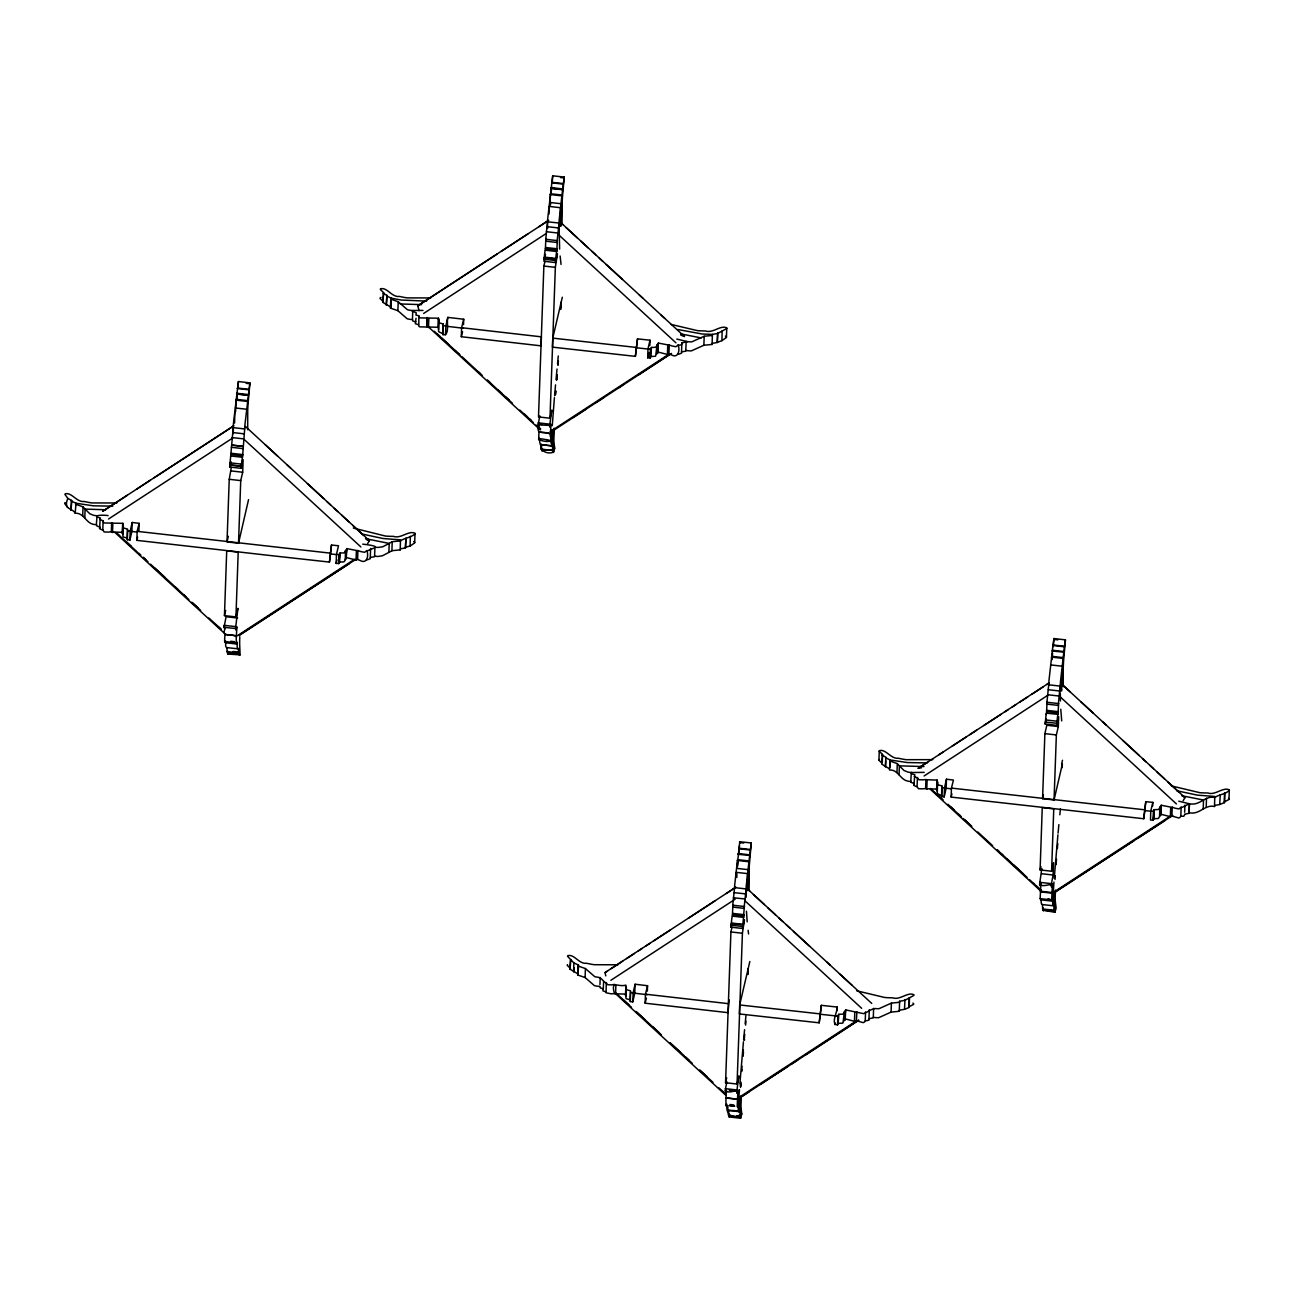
<?xml version="1.0" encoding="UTF-8"?>
<svg xmlns="http://www.w3.org/2000/svg" width="1294" height="1294" viewBox="0 0 1294 1294"><rect width="100%" height="100%" fill="white"/><g stroke="black" fill="none" stroke-linecap="round" stroke-linejoin="round"><path stroke-width="1.5" d="M233.292 433.668L233.308 426.405A14.153 1.343 -83.6 0 1 233.47 423.235L238.387 381.536L249.92 382.878L248.044 403.987A61.093 5.774 -83.6 0 0 247.704 410.619L247.704 429.77M561.224 223.652L561.968 195.022L564.216 177.052L562.356 198.419A61.675 5.807 -83.5 0 0 562.017 205.115L562 224.46M748.272 889.544L749.016 860.947L751.264 842.96L749.404 864.327A61.675 5.807 -83.5 0 0 749.064 871.008L749.048 890.337M1060.32 691.934L1060.336 684.672A14.153 1.343 -83.6 0 1 1060.498 681.501L1064.477 646.272L1052.993 644.978L1049.013 680.207A14.153 1.343 -83.6 0 0 1048.852 683.378L1047.072 700.911A17.76 1.682 -83.6 0 0 1047.121 701.461M1061.662 690.964L1061.84 670.163M547.556 228.456L547.556 221.614A14.525 1.375 -83.5 0 1 547.653 219.058L552.684 175.822L564.216 177.052M549.966 204.323L550.484 193.728L561.968 195.022L559.154 220.368A14.525 1.375 -83.5 0 0 559.04 222.908L559.623 249.095M746.104 897.34L746.088 888.832A14.525 1.375 -83.5 0 1 746.201 886.277L749.016 860.947L737.531 859.637L734.701 884.983A14.525 1.375 -83.5 0 0 734.604 887.522L732.873 903.859A17.922 1.682 -83.5 0 0 732.922 904.409L732.388 915.586A8.783 0.825 -83.5 0 1 732.307 916.12A14.185 1.343 -83.5 0 0 732.194 916.573L731.789 918.724A12.536 1.181 -83.5 0 0 731.708 919.403L730.981 927.167L742.465 928.461L744.471 919.759L742.416 933.249L737.062 1084.032L725.562 1082.738L730.916 931.939L732.032 927.183M544.984 261.291L543.868 266.046L538.498 416.927L549.982 418.221L555.352 267.34L557.423 253.867L555.417 262.553L543.933 261.259L544.661 253.495A12.536 1.181 -83.5 0 1 544.742 252.831L545.146 250.664A14.185 1.343 -83.5 0 1 545.259 250.211A8.783 0.825 -83.5 0 0 545.34 249.677L545.874 238.5M555.417 262.553L556.145 254.805A12.536 1.181 -83.5 0 1 556.226 254.125L556.646 251.958A14.185 1.343 -83.5 0 1 556.743 251.505A8.783 0.825 -83.5 0 0 556.824 250.987L557.358 239.811A17.922 1.682 -83.5 0 1 557.31 239.244L559.073 223.021L547.54 221.824L547.006 226.757A10.352 0.97 -83.5 0 0 546.893 227.146L545.858 238.436M560.383 225.916L560.593 207.719L549.109 206.425L548.947 214.189M742.465 928.461L743.193 920.697A12.536 1.181 -83.5 0 1 743.274 920.034L744.406 905.719A17.922 1.682 -83.5 0 1 744.373 905.153L746.12 888.929L734.62 887.619M747.447 890.078L747.641 873.628L736.157 872.334L736.076 876.216M1046.458 713.334L1047.121 701.574M1046.183 714.498L1046.409 713.528L1045.989 715.663A12.439 1.181 -83.6 0 0 1045.908 716.342L1045.196 724.042L1056.697 725.336L1057.408 717.636A12.439 1.181 -83.6 0 1 1057.489 716.973L1057.894 714.822A14.056 1.326 -83.6 0 1 1058.007 714.369A8.702 0.825 -83.6 0 0 1058.088 713.851L1058.621 702.885A17.76 1.682 -83.6 0 1 1058.557 702.205L1059.576 691.627A9.656 0.906 -83.6 0 1 1059.737 691.125L1060.32 685.06M1062.471 684.008L1063.199 657.595L1051.715 656.301M231.319 467.36L229.232 479.298L227.016 541.927L238.517 543.221L240.733 480.608L242.69 472.229L243.143 459.71L241.153 468.315L229.653 467.005L230.381 459.257A12.439 1.181 -83.6 0 1 230.461 458.594L233.292 426.794M241.153 468.315L241.865 460.551A12.439 1.181 -83.6 0 1 241.946 459.888L242.366 457.736A14.056 1.326 -83.6 0 1 242.463 457.283A8.702 0.825 -83.6 0 0 242.544 456.766L244.792 427.699A14.153 1.343 -83.6 0 1 244.954 424.529L249.888 382.83M725.546 1090.308L725.578 1091.764A12.536 1.181 -83.5 0 1 725.594 1091.796L726.031 1090.583A14.185 1.343 -83.5 0 0 726.112 1090.211M547.556 450.166L541.814 449.503C548.899 457.769 564.394 448.177 541.636 450.28L541.474 444.166M549.853 425.322L549.999 427.295A12.536 1.181 -83.5 0 0 550.063 427.376L550.257 426.842M553.12 451.574L553.622 429.301M736.561 1116.14L740.233 1117.337L728.716 1116.026L728.554 1109.928M726.856 1081.719L725.174 1090.616C729.153 1094.675 738.696 1087.736 737.062 1093.058M740.217 1117.337L740.605 1096.811M924.191 772.372L911.202 772.534L911.769 773.925L914.809 774.669L913.887 785.409L916.071 786.526A6.923 4.367 2 0 0 917.09 786.606L918.416 788.709L922.654 788.855A17.922 11.322 2 0 0 923.851 788.661L936.856 789.081L937.002 790.65A8.524 5.386 2 0 1 937.293 791.2L937.325 793.448A12.536 7.926 2 0 0 937.746 793.788L941.563 795.616M914.179 776.287L916.378 777.516A6.923 4.367 2 0 0 917.397 777.597L918.724 779.716L922.962 779.861A17.922 11.322 2 0 0 924.159 779.667L937.179 780.088L936.727 790.311M108.081 515.61C102.452 514.656 90.806 515.449 100.447 518.053A10.352 6.535 2 0 0 100.156 518.554L99.606 528.648L101.789 529.764A6.923 4.367 2 0 0 102.808 529.844L104.135 531.963L108.356 532.109A17.922 11.322 2 0 0 109.569 531.915L122.574 532.335L122.817 534.098A8.783 5.548 2 0 1 122.995 534.454A14.185 8.961 2 0 0 122.881 534.907L123.027 536.703A12.536 7.926 2 0 0 123.448 537.059L127.2 538.078L127.346 539.08A2.814 1.779 2 0 1 127.346 539.598L129.885 540.148L131.875 531.462L132.182 522.469L139.154 523.342L138.911 530.54M99.897 519.395L103.116 520.851L103.488 522.323A2.297 1.456 2 0 0 104.442 522.97L122.881 523.342L122.445 533.565M418.819 315.898L419.175 317.224A2.232 1.407 2 0 0 420.178 317.871L438.52 318.227L438.197 327.236L419.854 326.864A2.232 1.407 2 0 1 418.852 326.234L418.803 315.752L415.989 315.121L416.231 312.857L411.104 310.414A14.153 8.945 2 0 1 407.464 309.735L398.212 301.712L390.788 299.14L391.257 298.154L401.189 300.03L426.486 301.114M647.356 991.123L647.55 985.721L635.079 984.233L634.772 993.226L632.798 1001.847L630.307 1001.556L630.566 992.385A2.782 1.763 2 0 0 630.599 991.786M732.986 905.234L744.471 906.528M736.836 877.445L736.901 873.822M1152.679 805.984L1152.808 802.377L1145.788 801.682L1143.767 818.73L951.139 797.088L951.446 788.095L953.435 780.072L946.464 779.198L946.157 788.208L944.183 796.894L941.66 796.603L941.951 787.334A2.814 1.779 2 0 0 941.935 786.817L941.789 785.83L938.166 784.876A12.536 7.926 2 0 1 937.632 784.455L937.487 782.66A14.185 8.961 2 0 1 937.6 782.191A8.783 5.548 2 0 0 937.422 781.835L937.179 780.088M1054.384 909.084L1054.141 910.28L1042.657 908.986L1042.899 907.79L1043.093 910.119L1054.61 911.413L1054.901 892.245M127.362 539.857L127.653 530.589A2.814 1.779 2 0 0 127.653 530.087L127.508 529.084L123.771 528.049A12.536 7.926 2 0 1 123.351 527.709L123.189 525.914A14.185 8.961 2 0 1 123.318 525.461A8.783 5.548 2 0 0 123.14 525.089L122.881 523.342M234.618 422.976L234.812 411.896M557.843 233.017L546.359 231.707M1059.09 696.026L1047.59 694.732M737.531 1106.176L737.596 1107.357L737.92 1106.111A10.352 0.97 -83.5 0 0 738.049 1105.464L737.256 1106.224L737.499 1099.156L725.999 1097.765L726.468 1090.405M617.934 964.806L594.269 964.709A61.093 38.594 2 0 1 586.667 963.27C579.081 964.467 574.407 953.824 567.823 955.635A1.844 1.165 2 0 0 567.597 956.395L573.954 962.995L578.467 965L577.981 965.987L585.422 968.559L594.658 976.582A14.153 8.945 2 0 0 598.297 977.277C601.726 977.827 602.486 980.771 605.252 982.55A6.858 4.335 2 0 0 606.255 982.631L606.11 992.789L611.447 993.873A17.76 11.225 2 0 0 612.644 993.679L625.552 994.099L625.681 990.492M236.462 643.894L236.236 638.896A17.76 1.682 -83.6 0 1 236.333 637.699C235.621 632.168 219.948 639.107 225.221 628.399M235.621 411.524L236.171 399.328L247.655 400.622M550.176 440.429C520.56 434.169 557.649 448.517 550.29 436.531A17.922 1.682 -83.5 0 1 550.403 435.318C548.106 429.042 533.824 437.485 539.388 424.61M737.483 1099.059L738.065 1090.098L737.758 1091.198M539.824 439.426L539.776 439.847A14.525 1.375 -83.5 0 0 539.711 442.208L540.407 444.602L552.506 445.945L552.684 450.425L541.183 449.115L540.633 444.635M550.484 205.083L550.516 203.805A61.675 5.807 -83.5 0 1 550.581 202.333M726.581 1104.154L726.807 1105.755M738.065 1105.448L738.13 1107.486L739.472 1089.613M97.034 515.61L96.354 524.733A14.525 9.171 2 0 1 93.233 524.296C85.808 522.744 83.867 512.715 75.198 513.217C72.868 507.944 62.888 510.321 67.822 498.384L65.023 494.534A1.876 1.181 2 0 1 65.266 493.774C71.866 492.157 76.653 502.525 84.272 501.49A61.675 38.966 2 0 0 91.955 502.945L116.864 502.978M71.024 510.079L71.591 500.422L67.822 498.384M71.121 510.208L71.591 500.422M75.198 513.217L76.006 503.237L93.184 505.808L112.804 506.164M82.719 515.821L83.026 506.827L75.521 504.223M84.789 518.101L85.113 509.092L83.026 506.827M102.808 529.844L103.116 520.851M111.349 531.624L111.656 522.614M112.513 532.562L112.821 523.569M122.299 533.5L122.623 524.507M122.995 534.454L123.318 525.461M127.119 538.611L127.427 529.602M129.885 540.148L130.193 531.138L132.182 522.469M362.708 544.143C383.558 546.586 373.448 547.669 367.82 550.743A6.923 4.367 2 0 1 366.817 550.597L364.601 552.312L360.525 551.519A17.922 11.322 2 0 1 359.473 551.066L346.921 548.607L346.08 550.079A8.524 5.386 2 0 0 345.563 550.532L344.527 552.667A12.536 7.926 2 0 1 343.961 552.894L339.95 553.056L339.044 562.971A2.814 1.779 2 0 0 338.818 563.456L336.149 563.424L336.472 554.414L338.494 545.744L331.49 545.033L329.452 562.081L269.831 555.482L136.84 540.358L137.148 531.349L139.154 523.342M224.46 615.62L226.709 550.823L238.193 552.134L235.945 616.914L224.46 615.62L225.641 610.461M237.578 618.031L226.094 616.737L224.04 627.283L235.54 628.561L237.918 608.326L235.945 616.914M329.452 562.081L331.49 545.033M339.109 554.544L338.672 563.699L339.125 554.447A2.814 1.779 2 0 1 339.368 553.961M339.481 562.567L339.95 553.056M339.643 562.049L343.654 561.903A12.536 7.926 2 0 0 344.204 561.661L345.158 559.995A14.185 8.961 2 0 0 345.255 559.526L345.563 550.532M345.255 559.526A8.783 5.548 2 0 1 345.595 559.234L346.663 549.788M346.177 558.814L346.921 548.607M346.614 557.617L356.06 560.043L356.368 551.05M356.06 560.043L357.597 559.396L357.92 550.403M357.742 559.429L359.15 560.076A17.922 11.322 2 0 0 360.201 560.528C366.752 564.297 369.065 555.902 366.817 550.597M366.509 559.606A6.923 4.367 2 0 0 367.496 559.752L370.294 558.652L370.585 548.397M374.953 546.974L374.548 556.76L370.278 557.39M374.645 555.983L374.937 556.177A14.525 9.171 2 0 0 378.091 556.436L382.393 555.789L388.896 552.409L389.203 543.415L392.211 541.701L400.509 540.892C404.229 537.964 410.586 537.883 414.84 534.018A1.876 1.181 2 0 0 414.953 533.241C408.613 530.152 400.881 539.097 393.425 536.363A61.675 38.966 2 0 1 385.483 536.056L353.343 528.065M388.896 552.409L391.904 550.71L392.211 541.701M391.904 550.71L400.202 549.885L400.493 539.857L383.024 538.514L362.482 534.115M400.202 549.885L400.752 548.753L405.426 547.928L405.895 538.838M405.426 547.928L405.944 538.142M405.637 547.136L410.133 546.052L410.327 536.266M414.695 542.493L415.002 533.5M878.949 760.047L879.257 751.054M889.463 768.782L881.764 764.156L882.54 754.451L879.273 751.313A1.876 1.181 2 0 1 879.516 750.552C886.115 748.919 890.919 759.287 898.537 758.252A61.675 38.966 2 0 0 906.221 759.691L932.812 759.643M882.298 761.648L882.54 754.451M885.387 766.97L885.856 757.184L882.071 755.162M885.549 766.194L885.727 760.791M910.992 781.382L910.62 781.495A14.525 9.171 2 0 1 907.515 781.042C900.074 779.506 898.133 769.477 889.463 769.995L890.256 759.999L907.45 762.57L927.07 762.91M890.013 767.196L890.256 759.999L885.597 757.847M896.985 772.583L897.292 763.589L889.787 760.985M899.071 774.863L899.379 765.854L897.292 763.589M911.299 772.372L910.75 782.223L914.292 783.663M917.09 786.606L917.397 777.597M925.631 788.369L925.938 779.36M926.795 789.308L927.119 780.314M936.597 790.246L936.905 781.252M937.293 791.2L937.6 782.191M941.789 785.83L941.611 796.425A2.814 1.779 2 0 0 941.628 795.826M944.183 796.894L944.491 787.884L946.464 779.198M1040.101 869.94L1042.252 807.569L1053.753 808.863L1051.585 871.234L1040.101 869.94L1040.877 866.511M1051.472 886.794C1053.187 881.618 1043.174 888.185 1039.583 884.352L1041.816 868.42M1051.068 885.646L1053.122 875.019L1053.542 862.645L1051.585 871.234M1048.14 898.651C1053.737 901.061 1052.054 899.071 1052.734 901.546A14.153 1.343 -83.6 0 0 1052.701 904.183L1053.963 905.849L1054.141 910.28M1143.767 818.73L1145.788 801.682M1152.808 802.377L1150.787 811.063L1150.479 820.056L1153.132 820.089A2.814 1.779 2 0 1 1153.375 819.603L1154.264 809.688L1158.276 809.543A12.536 7.926 2 0 0 1158.842 809.3L1159.78 807.634A14.185 8.961 2 0 0 1159.877 807.165A8.783 5.548 2 0 1 1160.217 806.874L1161.236 805.256L1173.771 807.699A17.922 11.322 2 0 0 1174.839 808.152L1178.915 808.944L1181.131 807.23A6.923 4.367 2 0 0 1182.118 807.375L1189.283 803.768L1178.769 801.18M1152.986 820.347L1153.423 811.192A2.814 1.779 2 0 1 1153.682 810.61L1154.264 809.688M1153.795 819.199L1154.102 810.206M1153.957 818.698L1157.968 818.536A12.536 7.926 2 0 0 1158.518 818.293L1159.473 816.627A14.185 8.961 2 0 0 1159.57 816.174L1159.877 807.165M1160.815 806.453L1159.893 815.867A8.783 5.548 2 0 0 1159.57 816.174M1160.961 806.421L1160.653 815.43L1161.236 805.256M1160.928 814.249L1170.374 816.676L1170.682 807.682M1170.374 816.676L1171.911 816.029L1172.235 807.035M1171.911 816.029L1178.608 817.954A2.297 1.456 2 0 0 1179.788 817.549L1180.824 816.239L1181.131 807.23M1184.657 812.228L1184.916 805.175M1171.426 785.911L1199.781 792.672A61.675 38.966 2 0 0 1207.723 792.979C1215.147 795.745 1222.927 786.72 1229.251 789.841A1.876 1.181 2 0 1 1229.122 790.618C1224.884 794.5 1218.527 794.581 1214.807 797.508C1206.137 795.373 1200.8 804.108 1192.712 804.059A14.525 9.171 2 0 1 1189.558 803.8L1188.862 813.376L1184.608 814.169A10.352 6.535 2 0 1 1184.657 814.702L1183.832 816.239L1180.824 816.239M1189.283 803.768L1189.251 812.794A14.525 9.171 2 0 0 1192.405 813.053C1200.492 813.117 1205.83 804.383 1214.5 806.502L1214.791 796.457L1197.322 795.131L1176.78 790.747M1203.194 809.025L1203.517 800.032L1181.697 795.713M1206.202 807.327L1206.509 798.317M1214.5 806.502L1215.05 805.369L1219.724 804.528L1220.242 794.759M1219.886 804.447L1224.431 802.652L1224.609 792.882M1224.431 802.652L1224.739 793.659M1228.993 799.11L1229.3 790.1M232.726 432.552L244.226 433.846M412.754 310.56L412.446 319.569L410.78 319.424A14.153 8.945 2 0 1 407.141 318.745L397.905 310.706L390.464 308.134L390.95 307.163L382.846 302.359L383.622 292.654L380.387 289.549A1.844 1.165 2 0 1 380.614 288.788M382.846 302.359L383.622 292.654M386.906 295.372L386.324 305.028L386.906 295.372L383.153 293.35M390.464 308.134L390.788 299.14M390.95 307.163L391.257 298.154L386.631 296.019M397.905 310.706L398.212 301.712M418.48 324.745L415.325 323.678L416.037 318.243M426.826 326.492L427.133 317.499L426.939 326.525M428.508 327.528L428.832 318.518M438.52 318.227L438.44 328.983A8.702 5.499 2 0 1 438.617 329.339A14.056 8.88 2 0 0 438.504 329.792L438.65 331.571A12.439 7.861 2 0 0 439.07 331.911L442.823 333.69A3.704 2.329 2 0 1 442.985 334.078L443.001 334.256A2.07 1.31 2 0 1 442.904 334.628C450.166 336.278 446.284 321.333 447.837 317.386L463.721 319.246L463.527 324.648M438.617 329.339L438.941 320.33A8.443 5.338 2 0 0 438.65 319.796L438.262 319.343M442.774 332.93L443.098 323.937L439.394 322.902A12.439 7.861 2 0 1 438.973 322.562L438.941 320.33M442.969 334.693L443.227 325.619A2.054 1.294 2 0 0 443.292 325.085A3.704 2.329 2 0 0 443.146 324.697L443.098 323.937M445.54 334.984L445.864 325.975L447.837 317.386M461.618 327.705L541.41 336.844L541.086 345.854L461.311 336.715L461.618 327.705L463.721 319.246M549.804 425.419L538.11 424.82L539.776 415.908M549.594 426.114L551.842 410.085L549.982 418.221M562.324 297.216L552.764 338.122L552.457 347.132L635.37 356.368L637.505 338.866L650.009 340.209L649.814 345.595M558.523 227.954L547.038 226.66M560.852 307.907L560.965 304.527M560.787 309.476L561.046 302.278M599.64 986.416L597.99 986.271A14.153 8.945 2 0 1 594.35 985.591L585.114 977.552L577.674 974.98L578.143 974.01L570.039 969.206L570.363 960.197M570.039 969.206L570.832 959.501M573.63 971.988L573.84 962.865M573.792 971.212L573.921 967.621M577.674 974.98L577.981 965.987M578.208 972.198L578.467 965M585.114 977.552L585.422 968.559M599.963 984.637L600.206 977.439M605.964 991.754L605.932 991.625A6.858 4.335 2 0 1 604.929 991.544L602.923 990.816L602.939 989.506A9.656 6.098 2 0 1 603.295 988.859L603.619 981.531M635.37 356.368L637.505 338.866M614.407 993.388C610.558 979.526 618.419 987.581 625.859 985.106L625.795 995.846A8.702 5.499 2 0 1 625.972 996.202A14.056 8.88 2 0 0 625.859 996.655L626.005 998.434A12.439 7.861 2 0 0 626.425 998.774L630.129 999.793L630.275 1000.796A2.782 1.763 2 0 1 630.291 1001.297L630.307 1001.556M615.572 994.326L615.879 985.316M671.311 324.47L697.531 330.649A61.093 38.594 2 0 0 705.392 330.957C712.768 333.674 720.434 324.794 726.71 327.851A1.844 1.165 2 0 1 726.597 328.627L717.588 333.496L712.396 334.402L712.412 335.437L704.195 336.246L691.821 341.842A14.153 8.945 2 0 1 688.052 341.681L681.841 342.829A9.656 6.098 2 0 1 681.906 343.67L681.307 344.916L679.075 345.158A6.858 4.335 2 0 1 678.088 345.029L675.905 346.727L671.845 345.935A17.76 11.225 2 0 1 670.81 345.482L658.371 343.056L657.352 344.657A8.702 5.499 2 0 0 657.012 344.948A14.056 8.88 2 0 1 656.931 345.401L655.977 347.067A12.439 7.861 2 0 1 655.427 347.293L651.448 347.455L650.704 357.193A2.782 1.763 2 0 0 650.316 357.84L647.679 357.807L648.003 348.814L650.009 340.209M625.972 996.202L626.28 987.193A8.443 5.338 2 0 0 626.005 986.659L625.6 986.254M650.607 348.943L650.186 358.098L650.639 348.83A2.782 1.763 2 0 1 650.866 348.361L651.448 347.455M630.129 999.793L630.453 990.8L626.733 989.781A12.439 7.861 2 0 1 626.328 989.441L626.28 987.193M632.798 1001.847L633.122 992.838L635.079 984.233M651.141 356.448L655.12 356.303A12.439 7.861 2 0 0 655.67 356.06L657.012 344.948M657.934 344.236L657.223 353.505A8.443 5.338 2 0 0 656.705 353.958L656.705 353.958M658.096 344.204L657.789 353.213L658.371 343.056M658.048 352.049L667.413 354.459L667.736 345.466M729.185 999.89L727.988 1012.668L645.14 1003.19L645.447 994.196L647.55 985.721M667.413 354.459L668.949 353.828L669.257 344.819M669.079 353.844L670.486 354.491A17.76 11.225 2 0 0 671.537 354.944C678.088 358.729 680.304 350.27 678.088 345.029M677.781 354.022A6.858 4.335 2 0 0 678.768 354.168L681.501 353.213L681.857 342.975M681.517 351.839L685.755 351.208L686.16 341.422M685.836 350.431L687.729 350.69A14.153 8.945 2 0 0 691.497 350.836L703.871 345.255L704.195 336.246M703.871 345.255L712.104 344.447L712.396 334.402L702.124 333.998L677.635 329.469M712.104 344.447L712.088 343.411L717.28 342.489L717.588 333.496M717.28 342.489L717.798 332.72M717.426 342.392L721.939 340.629L722.133 330.86M726.452 337.119L726.775 328.11M749.841 961.491L739.683 1004.953L739.359 1013.946L819.199 1022.826L821.334 1005.341L837.25 1007.056L837.121 1010.663M736.674 1091.926L738.923 1075.896L737.062 1084.032M747.77 974.495L747.948 969.093M747.9 974.172L748.078 969.109M819.199 1022.826L821.334 1005.341M856.66 990.783L884.74 997.496A61.093 38.594 2 0 0 892.601 997.803C899.961 1000.553 907.66 991.608 913.92 994.714A1.844 1.165 2 0 1 913.79 995.474L904.797 1000.343L899.605 1001.265L899.621 1002.284L891.404 1003.093L879.014 1008.689A14.153 8.945 2 0 1 875.245 1008.527C871.186 1008.98 868.549 1011.617 864.521 1013.218A2.232 1.407 2 0 1 863.292 1013.606L845.71 1009.918L844.691 1011.52A8.702 5.499 2 0 0 844.367 1011.811A14.056 8.88 2 0 1 844.27 1012.28L843.332 1013.93A12.439 7.861 2 0 1 842.782 1014.156L838.803 1014.318L838.108 1024.023A3.704 2.329 2 0 0 837.768 1024.363A2.054 1.294 2 0 0 837.606 1024.897C830.117 1024.913 837.719 1011.212 837.25 1007.056M837.525 1024.945L837.93 1015.903A2.07 1.31 2 0 1 837.994 1015.531L838.091 1015.369A3.704 2.329 2 0 1 838.415 1015.03L838.803 1014.318M838.48 1023.311L842.459 1023.166A12.439 7.861 2 0 0 843.009 1022.923L844.367 1011.811M844.06 1020.82L844.044 1020.917A8.443 5.338 2 0 1 844.561 1020.368L845.467 1011.018M845.144 1020.028L845.71 1009.918M845.403 1018.912L854.461 1021.322L854.784 1012.329M854.461 1021.322L856.418 1020.723L856.854 1011.73M856.531 1020.723L862.969 1022.6A2.232 1.407 2 0 0 864.214 1022.211L865.233 1020.901L865.54 1011.908M865.233 1020.901L868.905 1020.238L869.293 1009.708M868.986 1018.718L873.288 1017.877L873.612 1008.301M873.304 1017.31L874.938 1017.537A14.153 8.945 2 0 0 878.707 1017.682L891.081 1012.102L891.404 1003.093M891.081 1012.102L899.298 1011.293L899.605 1001.265M899.298 1011.293L899.281 1010.258L904.49 1009.336L904.991 999.566M909.326 997.706L909.019 1006.716L913.483 1004.484A1.844 1.165 2 0 0 913.613 1003.707L912.901 1003.109M904.49 1009.336L909.148 1007.476L909.456 998.483M1062.212 767.665L1062.342 764.107L1054.06 799.967L1042.576 798.657L1044.873 733.633L1046.83 725.271L1058.314 726.565L1058.67 716.698L1056.697 725.336M1054.06 799.967L1056.357 734.943L1058.314 726.565M239.778 636.745L239.73 638.088A61.093 5.774 -83.6 0 0 239.649 643.571L240.102 654.845M1051.973 899.087L1051.666 899.945L1040.15 898.634L1040.958 882.557L1040.133 885.549L1039.955 883.204L1039.583 884.336M1051.65 899.945L1052.459 883.851L1051.731 886.374M727.891 1106.791L727.713 1110.414C756.537 1109.654 728.166 1125.926 726.791 1107.987A14.525 1.375 -83.5 0 1 726.856 1105.626M1053.591 905.849L1054.254 892.682M726.581 1103.992L726.08 1106.046L725.885 1101.016A17.922 1.682 -83.5 0 1 725.983 1099.803L725.999 1097.765M554.172 428.201L553.832 435.043A61.675 5.807 -83.5 0 0 553.735 440.591L554.705 448.193M737.143 866.624L739.731 841.731L751.264 842.96M741.155 1095.792L740.912 1100.806A61.675 5.807 -83.5 0 0 740.815 1106.354L741.785 1113.94M1055.516 890.078L1055.273 895.044A61.093 5.774 -83.6 0 0 1055.192 900.543L1056.147 908.064L1055.208 911.38M552.91 431.08L552.117 445.945L551.212 443.502A14.525 1.375 -83.5 0 1 551.276 441.141L552.004 429.462M739.99 1096.859L739.197 1111.708L738.292 1109.281A14.525 1.375 -83.5 0 1 738.356 1106.92L738.356 1106.726M1052.75 901.158L1053.963 882.087M738.13 859.734L737.92 863.017A61.675 5.807 -83.5 0 0 737.742 865.929M1052.103 659.665L1052.572 652.985M740.572 1087.154L740.831 1083.304M552.263 425.694L554.414 397.662M1055.047 879.483L1055.306 875.763M741.769 1069.96L742.044 1066.191M741.818 1071.448L741.947 1069.75M236.77 399.425L237.336 392.68M551.082 193.825L551.665 187.015M739.861 1083.968L743.435 1041.783M1054.222 878.351L1057.91 834.824M1056.098 864.651L1056.519 859.216M743.144 1055.839L743.241 1054.464M555.708 391.241L555.401 394.848L555.773 390.95M558.07 364.002L558.329 360.88M742.918 1055.225L743.371 1049.822M1057.36 848.605L1057.78 843.413M554.722 448.209L553.557 452.496M744.471 1040.214L744.568 1039.163M741.802 1113.956L740.637 1118.242L729.137 1116.948L728.732 1116.026M1058.217 712.994L1046.733 711.538M556.776 379.158L557.116 375.147M557.973 365.151L558.312 361.155M740.556 1086.022L740.896 1082.01M743.112 1056.001L743.468 1052.006M556.646 380.064L556.986 376.101M740.475 1087.025L740.653 1085.051M554.576 395.802L555.547 384.868M556.711 379.627L557.132 374.937M224.994 634.739L224.849 636.405A17.76 1.682 -83.6 0 0 224.735 637.602L224.622 641.468L236.106 642.778M539.064 432.358L538.902 434.024A17.922 1.682 -83.5 0 0 538.805 435.221L538.725 439.103M556.032 379.546L557.018 369.049M558.005 364.876L558.329 361.252M744.406 1037.95L744.729 1034.31M1058.071 833.11L1058.88 824.601M743.597 1040.004L744.584 1029.7M745.587 1025.091L745.959 1021.209M557.52 363.889L558.28 355.979M745.166 1023.764L745.91 1015.968M1059.835 814.799L1060.401 809.009M738.712 852.924L739.537 845.645M1053.219 646.66L1053.947 640.207M237.934 387.31L238.419 381.584M552.279 181.597L552.732 175.758M242.69 455.812L231.205 454.404M913.871 785.151L914.211 784.148M99.589 528.389C101.708 525.688 95.853 527.451 96.613 524.782M739.861 842.831L739.812 841.796M1054.012 639.657L1053.963 638.557L1065.463 639.851L1063.587 660.959A61.093 5.774 -83.6 0 0 1063.247 667.575L1063.247 686.742M1053.009 644.768L1053.931 638.508M1064.509 646.078L1065.431 639.802M543.998 259.285L555.514 260.466M742.546 926.488L731.045 925.194M555.773 259.075L544.305 257.571M731.32 923.673L742.853 924.789M230.979 455.989L242.463 457.283M743.791 917.414L732.307 916.12M733.374 897.793L744.891 898.926M240.086 654.845L227.97 654.052L228.148 653.098M542.057 451.185L542.817 450.361M729.137 1116.948L729.331 1115.962L735.073 1116.625M1055.192 911.364L1055.014 912.319L1043.66 910.28M539.792 439.637L539.501 438.213L539.048 440.235M728.506 1113.681L728.279 1114.878M739.974 1115.121L739.764 1116.188M541.426 447.918L541.183 449.115M552.926 449.212L552.684 450.425M233.098 651.464L238.84 652.111L238.597 653.308L227.226 651.432M1056.777 723.265L1045.261 722.084M227.582 653.146L227.97 654.052M227.404 651.464L227.55 653.163L239.228 653.696L239.471 655.362M1043.11 910.119L1047.105 909.795M1054.61 911.413L1050.938 910.232M224.072 627.186L224.412 626.021L224.428 628.415A12.439 1.181 -83.6 0 0 224.493 628.528M235.573 628.48L235.912 627.315L235.929 629.709M725.562 1082.738L726.678 1077.853M737.224 1093.123L737.192 1093.204A12.536 1.181 -83.5 0 1 737.079 1093.09L737.515 1091.877A14.185 1.343 -83.5 0 0 737.629 1091.408M1051.698 886.552L1051.601 886.908A12.439 1.181 -83.6 0 1 1051.472 886.811L1051.634 886.778M229.653 467.005L230.93 461.521M227.453 540.035L228.326 536.266M238.517 543.221L248.545 499.646M544.321 259.528L545.534 254.303M625.552 994.099L625.423 995.312M730.981 927.167L731.773 923.69M834.937 1024.654L835.309 1023.101M1045.196 724.042L1046.393 718.866M1042.576 798.657L1043.433 794.888M1061.63 764.026L1062.487 760.29M647.679 357.807L648.892 352.647M236.333 628.738L236.915 626.765L236.365 635.742L224.849 634.367M336.149 563.424L336.974 559.946M538.951 424.788L538.676 425.952A12.536 1.181 -83.5 0 1 538.514 425.985L538.498 423.656L542.202 424.464M550.403 426.292L550.451 426.082A14.185 1.343 -83.5 0 0 550.548 425.613M236.284 628.949L236.042 629.854A12.439 1.181 -83.6 0 1 235.945 629.741M1040.247 885.08L1040.425 884.32A14.056 1.326 -83.6 0 0 1040.522 883.851M1046.49 713.172L1058.007 714.369M461.311 336.715L462.556 331.636M645.14 1003.19L646.402 998.111M136.84 540.358L137.649 537.139M951.139 797.088L951.931 793.885M229.75 464.886L241.234 466.18L229.734 464.999M734.054 892.666L745.587 893.863M236.462 643.894L236.931 642.002L237.19 644.59A14.153 1.343 -83.6 0 0 237.158 647.226L238.419 648.876L238.597 653.308M1040.182 898.634C1040.602 899.298 1041.169 898.133 1041.249 900.252A14.153 1.343 -83.6 0 0 1041.201 902.889L1041.88 904.522L1053.963 905.849M599.801 986.594L600.351 987.985L603.376 988.729M224.671 641.452C225.172 639.074 224.703 644.444 225.253 641.549A9.656 0.906 -83.6 0 0 225.415 640.724L225.496 642.73L236.98 644.024M558.684 225.366L560.561 222.374L684.51 336.569L680.773 335.097M367.577 543.69L369.453 540.698L245.504 426.502M745.894 892.229L747.77 889.221L871.719 1003.416M1183.12 800.663L1184.997 797.654L1061.048 683.475L1070.203 691.902M412.446 319.569L412.915 321.106L415.908 321.85M67.514 507.394L64.716 503.544A1.876 1.181 2 0 1 64.943 502.784L65.201 502.59M550.613 425.483L550.985 424.303L550.419 433.361L538.919 431.97M225.496 642.73L225.754 641.759L225.706 643.28A14.153 1.343 -83.6 0 0 225.657 645.916L226.337 647.55L238.419 648.876M551.05 441.707L547.443 440.51M380.614 288.788C387.213 286.977 391.872 297.62 399.458 296.423A61.093 38.594 2 0 0 407.06 297.863L430.74 297.96M1153.375 811.289L1150.787 811.063M573.113 417.59L586.311 408.969M760.322 1084.437L787.221 1066.838M527.936 233.89L501.037 251.473M715.145 900.737L688.246 918.319M638.46 374.856L669.37 354.605M596.194 402.515L603.861 397.484M611.237 968.64L622.737 961.119M417.913 305.788L497.203 253.98M617.772 388.394L622.737 385.143M634.448 953.468L626.571 958.611M645.981 945.93L649.814 943.423M605.123 972.635L607.565 971.05M670.486 929.917L653.389 941.094M1012.167 707.058L1016.016 704.551M804.981 1055.241L858.52 1020.206M233.616 425.872L102.679 511.292L127.362 495.214M539.064 226.644L548.721 220.32L417.784 305.74L419.03 310.689M108.534 519.007L232.774 437.97M423.639 313.455L546.197 233.518M237.061 635.936L354.572 559.267M550.29 431.598L669.483 353.844M239.099 635.5L355.591 559.493M552.328 431.177L671.521 353.424M638.298 950.944L642.147 948.437M726.257 893.491L735.93 887.166L604.977 972.587L605.818 975.886M921.457 767.811L918.222 768.264L1049.159 682.844M610.849 980.302L735.073 899.265M924.078 775.979L1048.318 694.943M737.483 1098.444L856.677 1020.691M1052.604 892.892L1170.116 816.239M749.194 1091.699L739.537 1098.024L858.731 1020.27M791.071 1064.331L797.8 1059.932M1054.642 892.472L1172.72 815.43M136.679 489.132L150.444 480.171M154.277 477.664L233.761 425.92M983.747 725.562L1000.893 714.401M1027.776 696.9L1019.866 702.044M1046.846 684.477L1049.305 682.892M918.222 768.264L927.895 761.956M942.905 752.186L939.023 754.693M952.222 746.088L965.987 737.143M969.821 734.636L976.566 730.237M1133.981 840.647L1054.529 892.294M238.986 635.322L349.234 563.634M1043.174 686.888L1031.625 694.393M1004.467 712.072L1008.333 709.565M837.833 1015.952L835.261 1015.644M1137.83 838.14L1164.778 820.606M1224.302 801.876L1228.815 799.611A1.876 1.181 2 0 0 1228.944 798.835L1228.556 798.398M381.051 297.41L380.307 297.798A1.844 1.165 2 0 0 380.08 298.542L383.315 301.648M614.585 984.378L612.968 984.669A17.76 11.225 2 0 1 611.771 984.88L607.565 984.734L606.255 982.631M728.021 1110.414L739.586 1111.708M421.634 304.64L400.283 303.961M411.605 310.479L422.976 310.431M923.981 766.549L899.379 765.854L904.021 770.496L907.822 772.049A14.525 9.171 2 0 0 910.944 772.502L911.202 772.534M105.785 509.771L85.113 509.092L89.755 513.734L93.54 515.287A14.525 9.171 2 0 0 96.662 515.74L96.921 515.772M445.864 325.975L443.276 325.7M374.985 547.152L375.244 547.168A14.525 9.171 2 0 0 378.398 547.427L382.7 546.78L389.203 543.415L365.539 538.676M331.183 554.042L336.44 554.56M1145.481 810.675L1150.738 811.209M637.182 347.876L649.685 349.202M821.027 1014.334L836.927 1016.049M635.678 347.374L552.764 338.122M329.776 553.088L137.148 531.349M1144.09 809.737L951.446 788.095M819.523 1013.833L739.683 1004.953M941.967 787.609L944.491 787.884M560.512 177.553L564.346 177.99M551.778 182.292L563.278 183.586M551.616 182.794L563.1 184.104M551.131 187.598L562.631 188.908M550.985 188.196L562.486 189.49M550.953 188.406L562.453 189.7M550.257 194.537L561.742 195.847M549.643 202.446L561.127 203.74M545.939 239.325L557.423 240.619M545.712 241.185L557.196 242.479M545.744 247.494L557.245 248.804M545.47 248.658L556.97 249.968M545.47 248.82L556.954 250.13M545.259 250.211L556.743 251.505M544.402 257.118L555.902 258.428M543.868 266.046L555.352 267.34M648.003 348.814L650.494 349.089M246.167 383.331L250.001 383.752M237.449 388.006L248.933 389.3M237.287 388.507L248.772 389.801M538.175 422.847L549.675 424.141M236.818 393.263L248.302 394.573M236.656 393.861L248.157 395.155M236.64 394.055L248.125 395.349M235.945 400.137L247.429 401.431M235.33 407.966L246.83 409.26M541.021 444.635L552.506 445.945M233.26 427.651L244.76 428.945M232.063 437.566L243.547 438.86M231.642 445.023L243.143 446.317M231.642 445.136L243.126 446.43M231.4 447.303L242.9 448.597M231.464 453.304L242.948 454.598M230.138 462.848L241.622 464.142M231.189 470.935L242.69 472.229M229.232 479.298L240.733 480.608M130.193 531.138L127.621 530.783M336.472 554.414L338.996 554.705M1054.044 639.43L1057.877 639.867M1052.831 645.48L1064.315 646.774M1052.362 650.235L1063.846 651.529M1052.184 651.028L1063.7 652.127M1051.488 657.109L1062.972 658.403M1050.874 664.938L1062.374 666.232M1048.803 684.817L1060.287 686.111M1048.269 689.718L1059.77 691.012M1047.186 702.286L1058.67 703.58M1046.959 704.13L1058.46 705.424M1046.992 710.39L1058.492 711.684M224.105 625.326L235.605 626.619M1045.681 719.933L1057.166 721.227M230.688 641.274L234.521 641.711M1044.873 733.633L1056.357 734.943M231.561 652.823L235.395 653.26M1041.638 873.725L1053.122 875.019M739.893 842.604L743.726 843.041M738.825 848.201L750.31 849.495M1039.648 882.314L1051.149 883.624M738.664 848.718L750.148 850.012M738.178 853.522L749.679 854.816M738.001 854.315L749.517 855.415M1040.392 891.242L1051.893 892.536M1040.522 891.825L1052.022 893.2M737.305 860.461L748.789 861.755M1040.505 899.767L1052.523 901.19M736.69 868.355L748.175 869.649M732.76 907.094L744.26 908.388M732.792 913.402L744.293 914.696M732.533 914.567L744.001 916.023M731.466 923.026L742.95 924.337M730.916 931.939L742.416 933.249M630.615 992.563L633.122 992.838M728.312 1003.659L645.447 994.196M725.255 1088.642L736.739 1089.952M729.266 1090.26L736.933 1091.133M726.144 1098.024L737.629 1099.334M729.913 1104.494L733.747 1104.93M730.738 1105.642L734.571 1106.079M728.781 1105.642L734.523 1106.289M447.53 326.379L463.398 328.255M634.772 993.226L647.226 994.73M946.157 788.208L951.381 788.855M131.875 531.462L137.099 532.109M701.219 337.928L680.66 333.868M676.778 339.077L687.551 341.632M366.38 539.549L369.34 540.714L367.027 538.579M76.006 503.237L71.332 501.085M725.416 336.133L726.403 336.861A1.844 1.165 2 0 1 726.274 337.621L721.939 340.629M413.659 541.507L414.646 542.235A1.876 1.181 2 0 1 414.517 543.011L410.133 546.052M623.449 999.906L631.521 1007.33M881.732 762.991L878.966 760.306A1.876 1.181 2 0 1 879.192 759.546M664.809 318.437L661.153 315.073M852.018 985.284L839.515 973.784M498.19 390.012L501.846 393.344M523.892 413.627L527.548 416.959M529.375 418.658L531.333 420.437M943.083 799.805L939.25 796.279M953.985 809.898L950.346 806.534M126.116 541.539L131.163 546.214M685.399 1056.858L689.055 1060.19M699.973 1070.251L707.462 1077.126M566.238 227.728L577.173 237.772M639.301 294.951L642.956 298.299M458.108 353.165L460.26 355.138M478.586 371.993L482.112 375.228M538.32 426.842L540.633 428.977M753.448 894.575L764.382 904.635M826.51 961.798L830.15 965.146M570.508 968.494L567.273 965.389A1.844 1.165 2 0 1 567.5 964.645M588.301 248.011L580.812 241.137M599.219 258.072L602.875 261.42M560.674 225.609L560.448 222.39L562.761 224.525M591.94 251.376L595.58 254.724M622.479 279.472L606.255 264.542M1149.832 765.336L1153.472 768.685M437.243 333.949L439.911 336.408M456.766 351.936L441.383 337.766M487.612 380.274L490.491 382.927M509.124 400.04L505.485 396.692M1013.542 864.893L1023.069 873.693M334.289 508.38L337.928 511.728M793.465 931.389L809.688 946.318M747.657 889.253L749.97 891.372M768.021 907.984L775.494 914.858M779.15 918.222L782.789 921.571M786.428 924.919L790.068 928.267M197.998 607.921L192.385 602.745M635.936 1011.407L645.318 1020.012M652.597 1026.708L658.986 1032.58M670.502 1043.158L680.579 1052.426M1122.998 740.589L1139.189 755.518M1164.568 778.939L1157.111 772.065M1093.204 713.107L1080.716 701.607M557.892 234.085L675.937 342.829M1059.851 696.528L1176.424 803.93M1001.232 853.555L1010.598 862.176M1033.599 883.398L1041.444 890.644M434.25 331.248L449.002 344.835M454.906 350.27L459.338 354.346M461.764 356.497L479.993 373.384M487.369 380.177L512.456 403.291M519.832 410.085L533.112 422.329M536.072 425.047L540.488 429.123M930.612 788.531L939.46 796.683M947.92 804.302L960.116 815.721M963.076 818.439L970.451 825.232M977.827 832.026L992.579 845.629M997.011 849.705L1002.915 855.14M1007.33 859.216L1027.032 877.332M1029.474 879.613L1033.906 883.689M1036.85 886.406L1041.282 890.482M426.648 325.263L540.277 429.932M930.386 789.34L1041.055 891.307M277.66 456.151L265.189 444.635M307.454 483.616L323.646 498.546M349.024 521.967L341.584 515.093M244.307 439.572L360.88 546.958M745.101 900.931L861.658 1008.317M120.973 536.994L137.196 551.956M138.442 552.926L140.868 555.158M143.1 557.39L147.953 561.725M150.476 564.184L178.443 589.854M175.563 587.298L188.843 599.526M191.803 602.244L200.651 610.412M208.852 617.95L221.306 629.434M615.54 992.627L628.835 1004.888M636.211 1011.682L661.299 1034.796M670.146 1042.948L684.267 1055.823M684.898 1056.551L692.29 1063.344M699.666 1070.138L712.945 1082.366M718.849 1087.817L725.513 1093.689M218.055 626.425L220.676 628.852M114.843 532.384L225.512 634.335M615.329 993.469L725.999 1095.436M1179.093 792.349L1168.207 782.288M1142.57 758.64L1146.193 761.988M1102.569 721.745L1106.192 725.093M1182.57 795.551L1184.883 797.686M964.628 819.733L971.81 826.365M287.025 464.772L290.649 468.121M327.026 501.668L330.649 505.016M352.664 525.315L363.549 535.376M154.827 568.066L165.26 577.722M183.57 594.609L185.689 596.583M958.838 814.363L961.248 816.611M143.294 557.39L145.704 559.639M116.444 532.594L120.067 535.959M997.609 850.174L999.114 851.565M1054.982 912.286L1054.772 910.669M740.621 1118.21L740.394 1116.56M1043.271 909.359L1043.498 910.992M748.11 930.305L748.579 933.993M561.046 264.445L560.124 256.002M1061.711 720.904L1060.789 709.258M238.84 652.111L239.05 654.457M747.188 921.862L746.46 911.202M1042.479 904.538L1042.657 908.986M226.935 647.582L227.113 652.014M1061.42 689.055L1061.484 690.058M560.561 222.374L560.82 226.321M1060.32 693.665L1060.433 700.976M1040.101 885.614L1040.085 885.63A12.439 1.181 -83.6 0 1 1039.988 885.517"/></g></svg>
